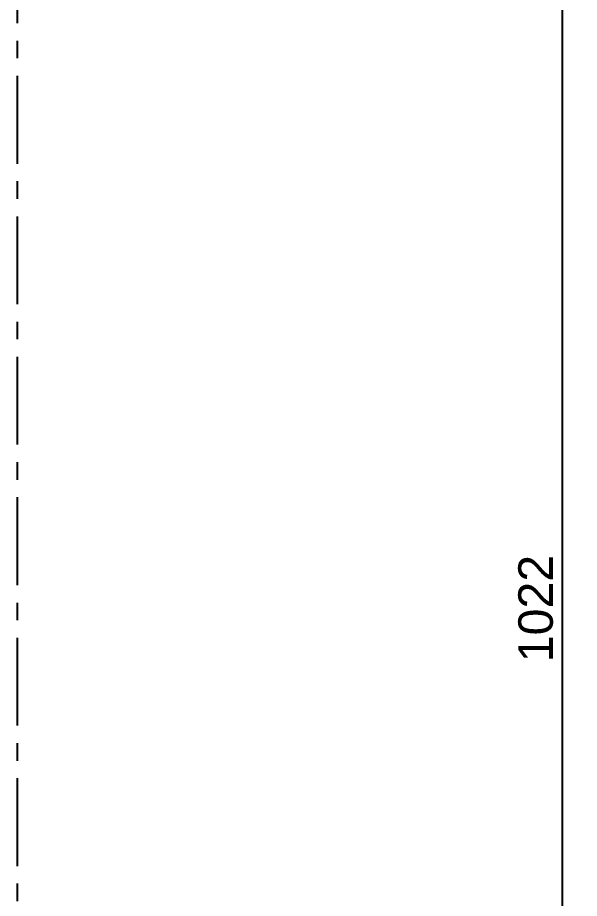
# Model space of a CAD drawing. Header units: millimetres. Extents: x 601 to 1195, y -13 to 407.
# Drawn here: x 803.1 to 843.7, y 189.7 to 253.4 of the extents above; entities that cross this region are included whole.
import ezdxf

# ---------------------------------------------------------------- set-up
doc = ezdxf.new("R2010")
doc.units = ezdxf.units.MM
doc.header["$LTSCALE"] = 0.1
doc.linetypes.add('CENTERX2', pattern=[101.6, 63.5, -12.7, 12.7, -12.7])
doc.layers.add('CENTER', color=1, linetype='CENTERX2')
doc.layers.add('DIM', color=3, linetype='Continuous')
doc.styles.get("Standard").update_dxf_attribs({"font": 'arial.ttf'})
doc.dimstyles.new('ISO-25', dxfattribs={"dimtxt": 2.5, "dimasz": 2.5, "dimexe": 1.25, "dimexo": 0.625, "dimtad": 1, "dimlfac": 3, "dimtxsty": 'Standard', "dimcen": 2.5, "dimadec": 0, "dimazin": 0, "dimtfac": 1, "dimtmove": 0, "dimatfit": 3, "dimfxl": 0, "dimarcsym": 0})

# ---------------------------------------------------------------- blocks, each defined once
blk = doc.blocks.new('*D15')
at = {"layer": 'Defpoints', "color": 0}
for p in [(816.937, 303.227), (834.819, 118.015), (842.492, 118.015)]:
    blk.add_point(p, dxfattribs=at)
at = {"layer": 'DIM', "color": 0, "lineweight": -2}
for p, q in [((817.562, 303.227), (843.742, 303.227)), ((842.492, 300.727), (842.492, 120.515)), ((835.444, 118.015), (843.742, 118.015))]:
    blk.add_line(p, q, dxfattribs=at)
at = {"layer": 'DIM', "color": 0}
for points in [[(842.076, 300.727), (842.909, 300.727), (842.492, 303.227)], [(842.076, 120.515), (842.909, 120.515), (842.492, 118.015)]]:
    blk.add_solid(points, dxfattribs=at)
at = {"layer": 'DIM', "color": 0, "insert": (840.591, 210.621), "char_height": 2.5, "attachment_point": 5, "rotation": 90}
blk.add_mtext('1022', dxfattribs=at)

msp = doc.modelspace()

# ---------------------------------------------------------------- linework, layer by layer
at = {"layer": 'CENTER'}
msp.add_line((803.1033, 110.7164), (803.1033, 317.0605), dxfattribs=at)

# ---------------------------------------------------------------- dimensions: what is measured, and where the dimension line sits
at = {"layer": 'DIM'}
dim = msp.add_linear_dim(base=(842.4923, 118.0148), p1=(816.9367, 303.2271), p2=(834.8193, 118.0148), angle=90, text='1022', dimstyle='ISO-25', dxfattribs=at)
dim.commit()
dim.dimension.update_dxf_attribs({"geometry": '*D15', "text_midpoint": (840.5908, 210.621)})

doc.saveas('drawing.dxf')
